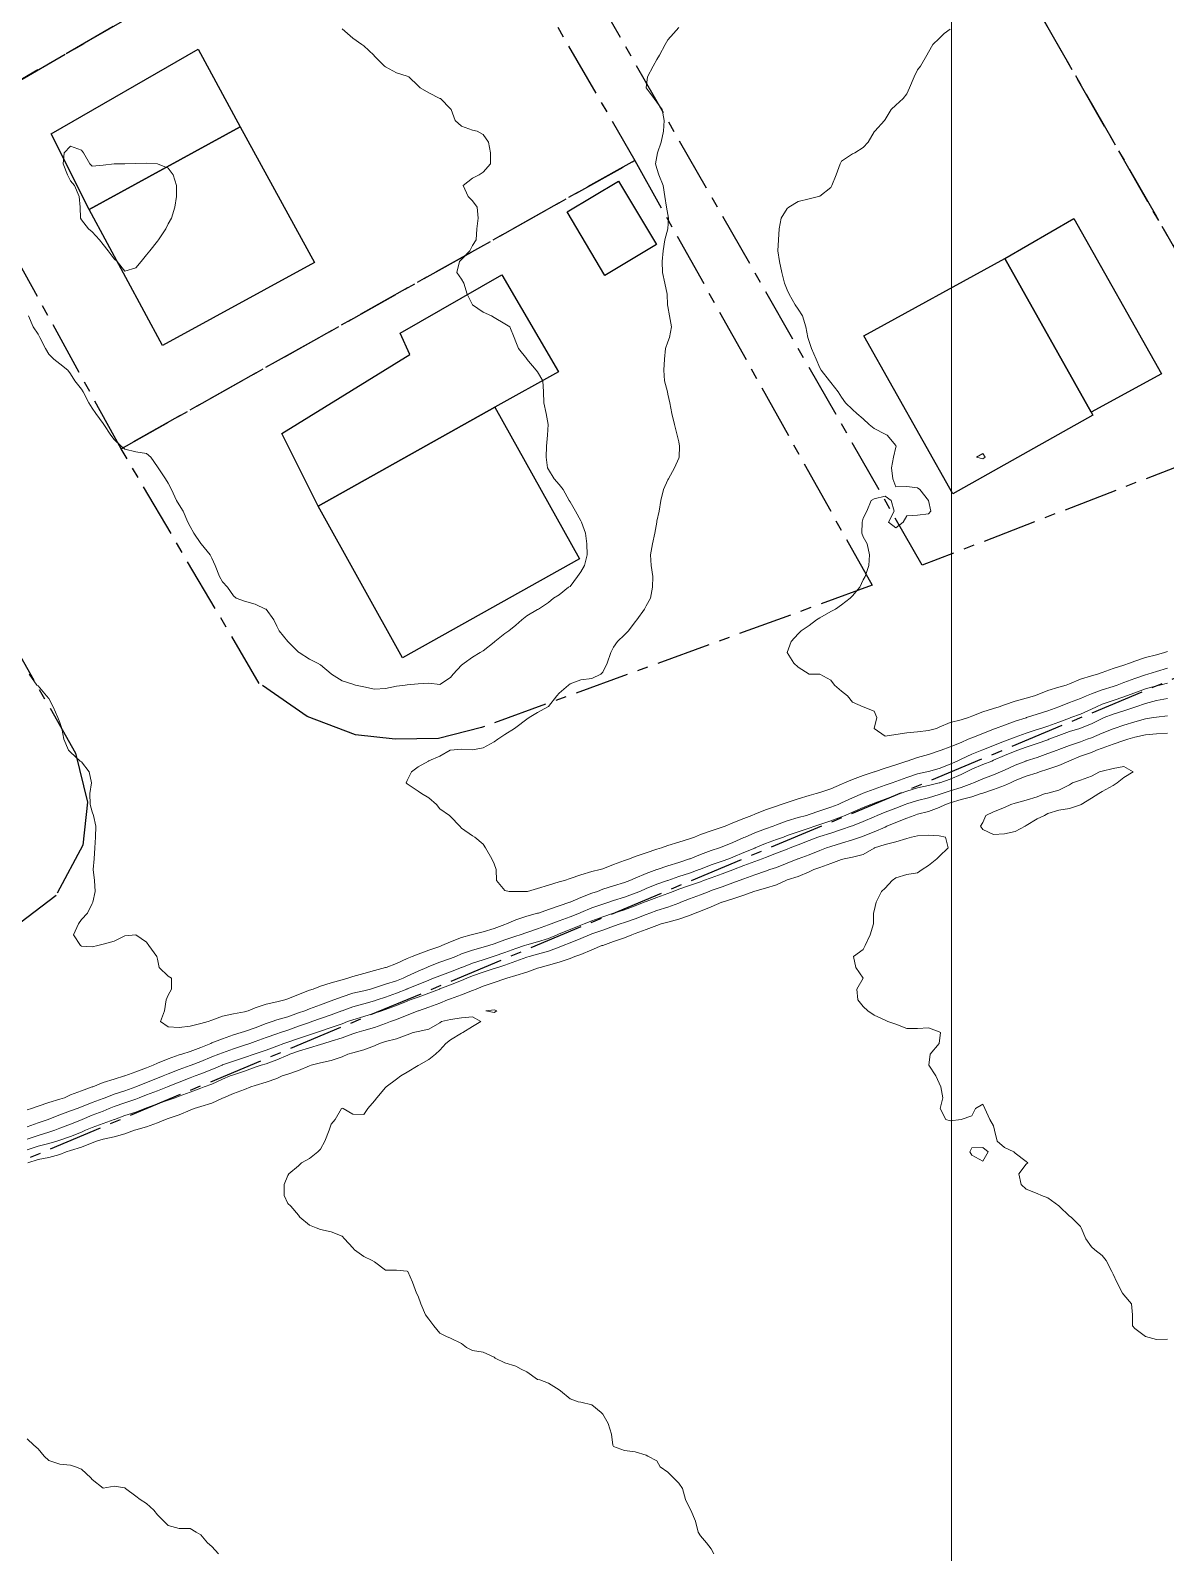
# Model space of a CAD drawing. Header units: centimetres. Extents: x 0 to 642158, y -847 to 649707.
# Drawn here: x 617624.4 to 617676.7, y 621014.8 to 621084.9 of the extents above; entities that cross this region are included whole.
import ezdxf

# ---------------------------------------------------------------- set-up
doc = ezdxf.new("R2010")
doc.units = ezdxf.units.CM
doc.header["$MEASUREMENT"] = 0
doc.linetypes.add('CENTERX2', pattern=[4, 2.5, -0.5, 0.5, -0.5])
doc.layers.add('MEV_grille', color=254, linetype='Continuous', lineweight=9)
doc.layers.add('WAL_topographie 0.5', color=253, linetype='Continuous', lineweight=20)
doc.layers.add('SPW_batiments', color=7, linetype='Continuous')
doc.layers.add('SPW_parcellaire cadastral', color=7, linetype='CENTERX2', lineweight=25, true_color=0xff0542)

# ---------------------------------------------------------------- blocks, each defined once
blk = doc.blocks.new('*U112')
at = {"layer": 'MEV_grille', "transparency": 33554687}
blk.add_lwpolyline([(0, 1825.476), (0, -1825.476)], dxfattribs=at)
blk = doc.blocks.new('*U113')
at = {"layer": 'MEV_grille', "color": 0, "linetype": 'ByBlock', "lineweight": -2, "transparency": 16777216}
blk.add_blockref('*U112', (2300, 0), dxfattribs=at)

msp = doc.modelspace()

# ---------------------------------------------------------------- linework, layer by layer
at = {"layer": 'SPW_batiments'}
for points in [[(617634.059, 621080.448), (617627.102, 621076.654), (617625.359, 621080.131), (617632.125, 621084.032), (617634.059, 621080.448)], [(617637.476, 621074.199), (617630.476, 621070.382), (617627.102, 621076.654), (617634.059, 621080.448), (617637.476, 621074.199)], [(617653.226, 621075.034), (617650.843, 621073.6), (617649.11, 621076.534), (617651.475, 621077.95), (617653.226, 621075.034)], [(617676.476, 621069.087), (617673.249, 621067.307), (617669.263, 621074.387), (617672.442, 621076.236), (617676.476, 621069.087)], [(617673.249, 621067.307), (617673.326, 621067.17), (617666.877, 621063.552), (617662.776, 621070.835), (617669.263, 621074.387), (617673.249, 621067.307)], [(617648.711, 621069.167), (617645.777, 621067.549), (617637.643, 621062.984), (617635.977, 621066.332), (617641.876, 621069.966), (617641.426, 621070.949), (617646.11, 621073.633), (617648.711, 621069.167)], [(617649.678, 621060.567), (617641.528, 621055.999), (617637.643, 621062.984), (617645.777, 621067.549), (617649.678, 621060.567)]]:
    msp.add_lwpolyline(points, dxfattribs=at)
at = {"layer": 'SPW_parcellaire cadastral'}
for points in [[(617595.424, 621102.277), (617621.517, 621109.888), (617635.583, 621112.981), (617645.539, 621095.061), (617620.374, 621080.547), (617612.978, 621093.539), (617602.765, 621087.791), (617595.424, 621102.277)], [(617681.64, 621101.414), (617698.133, 621072.797), (617681.831, 621066.598), (617665.044, 621095.831), (617681.64, 621101.414)], [(617665.044, 621095.831), (617681.831, 621066.598), (617665.465, 621060.264), (617648.491, 621089.942), (617665.044, 621095.831)], [(617628.577, 621065.633), (617620.374, 621080.547), (617645.539, 621095.061), (617647.2, 621092.057), (617645.172, 621091.091), (617652.232, 621078.909), (617628.577, 621065.633)], [(617652.232, 621078.909), (617663.153, 621059.341), (617645.169, 621052.789), (617643.192, 621052.288), (617641.193, 621052.255), (617639.367, 621052.461), (617637.144, 621053.308), (617634.935, 621054.826), (617628.577, 621065.633), (617652.232, 621078.909)], [(617591.166, 621043.874), (617621.345, 621060.63), (617626.481, 621051.61), (617627.029, 621049.364), (617626.818, 621047.372), (617625.58, 621045.063), (617623.337, 621043.345), (617597.733, 621032.765), (617591.166, 621043.874)], [(617779.335, 620865.112), (617603.182, 621024.128), (617678.966, 621055.851), (617787.517, 620940.003), (617786.573, 620935.843), (617785.945, 620887.089), (617785.928, 620885.787), (617779.335, 620865.112)]]:
    msp.add_lwpolyline(points, dxfattribs=at)
at = {"layer": 'WAL_topographie 0.5'}
for points in [[(617654.25, 621085.029), (617654.013, 621084.75), (617653.75, 621084.458), (617653.629, 621084.25), (617653.361, 621083.75), (617653.25, 621083.56), (617653.079, 621083.25), (617652.808, 621082.75), (617652.758, 621082.25), (617653.12, 621081.75), (617653.25, 621081.595), (617653.484, 621081.25), (617653.579, 621080.75), (617653.55, 621080.25), (617653.444, 621079.75), (617653.28, 621079.25), (617653.25, 621079.083), (617653.189, 621078.75), (617653.25, 621078.536), (617653.341, 621078.25), (617653.534, 621077.75), (617653.617, 621077.25), (617653.692, 621076.75), (617653.75, 621076.409), (617653.781, 621076.25), (617653.75, 621075.75), (617653.75, 621075.75), (617653.616, 621075.25), (617653.533, 621074.75), (617653.488, 621074.25), (617653.504, 621073.75), (617653.614, 621073.25), (617653.712, 621072.75), (617653.738, 621072.25), (617653.75, 621072.183), (617653.821, 621071.75), (617653.914, 621071.25), (617653.82, 621070.75), (617653.75, 621070.558), (617653.648, 621070.25), (617653.594, 621069.75), (617653.569, 621069.25), (617653.599, 621068.75), (617653.728, 621068.25), (617653.75, 621068.143), (617653.842, 621067.75), (617653.933, 621067.25), (617654.053, 621066.75), (617654.18, 621066.25), (617654.25, 621065.95), (617654.292, 621065.75), (617654.264, 621065.25), (617654.25, 621065.204), (617654.05, 621064.75), (617653.773, 621064.25), (617653.75, 621064.206), (617653.556, 621063.75), (617653.434, 621063.25), (617653.344, 621062.75), (617653.25, 621062.3), (617653.241, 621062.25), (617653.151, 621061.75), (617653.04, 621061.25), (617652.958, 621060.75), (617652.987, 621060.25), (617653.055, 621059.75), (617653.049, 621059.25), (617652.954, 621058.75), (617652.75, 621058.396), (617652.678, 621058.25), (617652.323, 621057.75), (617652.25, 621057.66), (617651.941, 621057.25), (617651.75, 621057.068), (617651.432, 621056.75), (617651.25, 621056.487), (617651.122, 621056.25), (617650.961, 621055.75), (617650.75, 621055.335), (617650.659, 621055.25), (617650.25, 621055.051), (617649.75, 621054.986), (617649.25, 621054.803), (617649.174, 621054.75), (617648.75, 621054.382), (617648.643, 621054.25), (617648.25, 621053.766), (617648.226, 621053.75), (617647.75, 621053.479), (617647.371, 621053.25), (617647.25, 621053.172), (617646.75, 621052.794), (617646.688, 621052.75), (617646.25, 621052.469), (617645.925, 621052.25), (617645.75, 621052.137), (617645.25, 621051.858), (617644.75, 621051.771), (617644.25, 621051.798), (617643.75, 621051.758), (617643.727, 621051.75), (617643.25, 621051.481), (617642.75, 621051.256), (617642.726, 621051.25), (617642.25, 621050.987), (617641.94, 621050.75), (617641.75, 621050.357), (617641.698, 621050.25), (617641.75, 621050.208), (617642.25, 621049.861), (617642.404, 621049.75), (617642.75, 621049.55), (617643.105, 621049.25), (617643.25, 621049.054), (617643.697, 621048.75), (617643.75, 621048.697), (617644.175, 621048.25), (617644.25, 621048.162), (617644.75, 621047.81), (617644.865, 621047.75), (617645.25, 621047.417), (617645.354, 621047.25), (617645.641, 621046.75), (617645.75, 621046.523), (617645.838, 621046.25), (617645.858, 621045.75), (617646.25, 621045.282), (617646.45, 621045.25), (617646.75, 621045.243), (617647.25, 621045.244), (617647.286, 621045.25), (617647.75, 621045.389), (617648.25, 621045.532), (617648.75, 621045.682), (617648.996, 621045.75), (617649.25, 621045.845), (617649.75, 621046.005), (617650.25, 621046.157), (617650.63, 621046.25), (617650.75, 621046.29), (617651.25, 621046.483), (617651.75, 621046.674), (617651.988, 621046.75), (617652.25, 621046.854), (617652.75, 621047.024), (617653.25, 621047.186), (617653.459, 621047.25), (617653.75, 621047.36), (617654.25, 621047.513), (617654.75, 621047.67), (617654.978, 621047.75), (617655.25, 621047.865), (617655.75, 621048.041), (617656.25, 621048.198), (617656.385, 621048.25), (617656.75, 621048.409), (617657.25, 621048.612), (617657.618, 621048.75), (617657.75, 621048.805), (617658.25, 621049.005), (617658.75, 621049.178), (617658.972, 621049.25), (617659.25, 621049.349), (617659.75, 621049.505), (617660.25, 621049.656), (617660.578, 621049.75), (617660.75, 621049.803), (617661.25, 621049.977), (617661.75, 621050.193), (617661.889, 621050.25), (617662.25, 621050.399), (617662.75, 621050.582), (617663.25, 621050.747), (617663.26, 621050.75), (617663.75, 621050.916), (617664.25, 621051.083), (617664.75, 621051.242), (617664.776, 621051.25), (617665.25, 621051.406), (617665.75, 621051.554), (617666.25, 621051.716), (617666.342, 621051.75), (617666.75, 621051.909), (617667.25, 621052.11), (617667.586, 621052.25), (617667.75, 621052.321), (617668.25, 621052.525), (617668.75, 621052.717), (617668.841, 621052.75), (617669.25, 621052.909), (617669.75, 621053.081), (617670.25, 621053.246), (617670.262, 621053.25), (617670.75, 621053.409), (617671.25, 621053.565), (617671.75, 621053.748), (617671.755, 621053.75), (617672.25, 621053.941), (617672.75, 621054.132), (617673.024, 621054.25), (617673.25, 621054.349), (617673.75, 621054.523), (617674.25, 621054.687), (617674.436, 621054.75), (617674.75, 621054.867), (617675.25, 621055.051), (617675.75, 621055.221), (617675.851, 621055.25), (617676.25, 621055.378), (617676.75, 621055.521)], [(617638.75, 621084.961), (617639, 621084.75), (617639.25, 621084.542), (617639.663, 621084.25), (617639.75, 621084.185), (617640.215, 621083.75), (617640.25, 621083.711), (617640.711, 621083.25), (617640.75, 621083.212), (617641.25, 621082.933), (617641.75, 621082.784), (617641.818, 621082.75), (617642.25, 621082.337), (617642.341, 621082.25), (617642.75, 621082.013), (617643.25, 621081.764), (617643.278, 621081.75), (617643.75, 621081.278), (617643.769, 621081.25), (617643.964, 621080.75), (617644.25, 621080.489), (617644.75, 621080.298), (617644.964, 621080.25), (617645.25, 621080.096), (617645.487, 621079.75), (617645.591, 621079.25), (617645.583, 621078.75), (617645.25, 621078.361), (617645.068, 621078.25), (617644.75, 621078.091), (617644.333, 621077.75), (617644.563, 621077.25), (617644.75, 621077.046), (617644.967, 621076.75), (617645.02, 621076.25), (617644.96, 621075.75), (617644.923, 621075.25), (617644.75, 621074.985), (617644.632, 621074.75), (617644.25, 621074.344), (617644.153, 621074.25), (617644.038, 621073.75), (617644.25, 621073.432), (617644.364, 621073.25), (617644.506, 621072.75), (617644.75, 621072.25), (617644.75, 621072.25), (617645.25, 621071.917), (617645.63, 621071.75), (617645.75, 621071.667), (617646.25, 621071.375), (617646.47, 621071.25), (617646.667, 621070.75), (617646.75, 621070.55), (617646.875, 621070.25), (617647.25, 621069.776), (617647.265, 621069.75), (617647.694, 621069.25), (617647.75, 621069.17), (617647.989, 621068.75), (617648.029, 621068.25), (617648.044, 621067.75), (617648.154, 621067.25), (617648.234, 621066.75), (617648.204, 621066.25), (617648.161, 621065.75), (617648.15, 621065.25), (617648.214, 621064.75), (617648.25, 621064.677), (617648.52, 621064.25), (617648.75, 621063.991), (617648.926, 621063.75), (617649.208, 621063.25), (617649.25, 621063.182), (617649.491, 621062.75), (617649.75, 621062.306), (617649.782, 621062.25), (617649.957, 621061.75), (617650.02, 621061.25), (617650.037, 621060.75), (617649.913, 621060.25), (617649.75, 621059.968), (617649.596, 621059.75), (617649.25, 621059.294), (617649.181, 621059.25), (617648.75, 621058.903), (617648.482, 621058.75), (617648.25, 621058.544), (617647.8, 621058.25), (617647.75, 621058.223), (617647.25, 621057.937), (617647.027, 621057.75), (617646.75, 621057.5), (617646.434, 621057.25), (617646.25, 621057.121), (617645.777, 621056.75), (617645.75, 621056.723), (617645.25, 621056.326), (617645.109, 621056.25), (617644.75, 621056.031), (617644.367, 621055.75), (617644.25, 621055.667), (617643.873, 621055.25), (617643.75, 621055.095), (617643.25, 621054.78), (617642.75, 621054.83), (617642.25, 621054.81), (617641.75, 621054.762), (617641.65, 621054.75), (617641.25, 621054.705), (617640.75, 621054.591), (617640.25, 621054.56), (617639.75, 621054.667), (617639.361, 621054.75), (617639.25, 621054.793), (617638.75, 621054.942), (617638.27, 621055.25), (617638.25, 621055.265), (617637.75, 621055.681), (617637.625, 621055.75), (617637.25, 621055.937), (617636.769, 621056.25), (617636.75, 621056.26), (617636.25, 621056.75), (617636.25, 621056.75), (617635.852, 621057.25), (617635.75, 621057.462), (617635.606, 621057.75), (617635.25, 621058.237), (617635.231, 621058.25), (617634.75, 621058.481), (617634.25, 621058.606), (617633.868, 621058.75), (617633.75, 621058.855), (617633.472, 621059.25), (617633.25, 621059.5), (617633.104, 621059.75), (617632.913, 621060.25), (617632.75, 621060.591), (617632.672, 621060.75), (617632.264, 621061.25), (617632.25, 621061.264), (617631.917, 621061.75), (617631.75, 621062.054), (617631.655, 621062.25), (617631.429, 621062.75), (617631.25, 621063.047), (617631.123, 621063.25), (617630.893, 621063.75), (617630.75, 621064.046), (617630.625, 621064.25), (617630.281, 621064.75), (617630.25, 621064.798), (617629.946, 621065.25), (617629.75, 621065.411), (617629.25, 621065.485), (617628.75, 621065.611), (617628.576, 621065.75), (617628.25, 621066.063), (617628.099, 621066.25), (617627.782, 621066.75), (617627.75, 621066.797), (617627.408, 621067.25), (617627.25, 621067.496), (617627.088, 621067.75), (617626.823, 621068.25), (617626.75, 621068.377), (617626.449, 621068.75), (617626.25, 621069.08), (617626.119, 621069.25), (617625.75, 621069.539), (617625.472, 621069.75), (617625.25, 621069.987), (617625.09, 621070.25), (617624.832, 621070.75), (617624.75, 621070.91), (617624.526, 621071.25), (617624.31, 621071.75)], [(617666.75, 621084.955), (617666.474, 621084.75), (617666.25, 621084.518), (617665.95, 621084.25), (617665.75, 621083.893), (617665.673, 621083.75), (617665.379, 621083.25), (617665.25, 621083.076), (617665.097, 621082.75), (617664.875, 621082.25), (617664.75, 621081.979), (617664.588, 621081.75), (617664.25, 621081.455), (617664.039, 621081.25), (617663.75, 621080.792), (617663.72, 621080.75), (617663.275, 621080.25), (617663.25, 621080.217), (617662.981, 621079.75), (617662.75, 621079.495), (617662.367, 621079.25), (617662.25, 621079.208), (617661.75, 621078.873), (617661.678, 621078.75), (617661.493, 621078.25), (617661.298, 621077.75), (617661.25, 621077.662), (617660.75, 621077.262), (617660.691, 621077.25), (617660.25, 621077.135), (617659.75, 621077.02), (617659.315, 621076.75), (617659.25, 621076.691), (617658.972, 621076.25), (617658.882, 621075.75), (617658.85, 621075.25), (617658.822, 621074.75), (617658.895, 621074.25), (617658.996, 621073.75), (617659.129, 621073.25), (617659.25, 621072.952), (617659.336, 621072.75), (617659.614, 621072.25), (617659.75, 621072.051), (617659.953, 621071.75), (617660.109, 621071.25), (617660.2, 621070.75), (617660.25, 621070.573), (617660.366, 621070.25), (617660.577, 621069.75), (617660.75, 621069.358), (617660.812, 621069.25), (617661.198, 621068.75), (617661.25, 621068.686), (617661.592, 621068.25), (617661.75, 621068.006), (617661.929, 621067.75), (617662.25, 621067.445), (617662.452, 621067.25), (617662.75, 621067), (617663.024, 621066.75), (617663.25, 621066.563), (617663.75, 621066.298), (617663.848, 621066.25), (617664.25, 621065.776), (617664.259, 621065.75), (617664.25, 621065.71), (617664.136, 621065.25), (617664.056, 621064.75), (617664.106, 621064.25), (617664.25, 621063.875), (617664.75, 621063.894), (617665.25, 621063.838), (617665.355, 621063.75), (617665.75, 621063.25), (617665.75, 621063.25), (617665.863, 621062.75), (617665.75, 621062.629), (617665.25, 621062.568), (617664.75, 621062.536), (617664.583, 621062.25), (617664.25, 621061.984), (617663.917, 621062.25), (617664.167, 621062.75), (617664.036, 621063.25), (617663.75, 621063.441), (617663.25, 621063.322), (617663.118, 621063.25), (617662.917, 621062.75), (617662.75, 621062.432), (617662.7, 621062.25), (617662.686, 621061.75), (617662.75, 621061.575), (617662.931, 621061.25), (617663.036, 621060.75), (617663.005, 621060.25), (617662.84, 621059.75), (617662.75, 621059.595), (617662.586, 621059.25), (617662.25, 621058.856), (617662.138, 621058.75), (617661.75, 621058.444), (617661.477, 621058.25), (617661.25, 621058.13), (617660.75, 621057.848), (617660.593, 621057.75), (617660.25, 621057.497), (617659.883, 621057.25), (617659.75, 621057.106), (617659.424, 621056.75), (617659.25, 621056.25), (617659.555, 621055.75), (617659.75, 621055.566), (617660.25, 621055.25), (617660.75, 621055.25), (617660.75, 621055.25), (617661.25, 621054.968), (617661.423, 621054.75), (617661.75, 621054.462), (617662.019, 621054.25), (617662.25, 621053.964), (617662.75, 621053.75), (617662.75, 621053.75), (617663.25, 621053.55), (617663.37, 621053.25), (617663.25, 621052.75), (617663.75, 621052.4), (617664.25, 621052.465), (617664.75, 621052.544), (617665.25, 621052.594), (617665.75, 621052.657), (617666.119, 621052.75), (617666.25, 621052.807), (617666.75, 621053.02), (617667.25, 621053.155), (617667.596, 621053.25), (617667.75, 621053.313), (617668.25, 621053.511), (617668.75, 621053.675), (617669.012, 621053.75), (617669.25, 621053.844), (617669.75, 621054.01), (617670.25, 621054.149), (617670.635, 621054.25), (617670.75, 621054.294), (617671.25, 621054.505), (617671.75, 621054.654), (617672.094, 621054.75), (617672.25, 621054.806), (617672.75, 621055.022), (617673.25, 621055.174), (617673.538, 621055.25), (617673.75, 621055.323), (617674.25, 621055.506), (617674.75, 621055.665), (617675.012, 621055.75), (617675.25, 621055.846), (617675.75, 621056.022), (617676.25, 621056.148), (617676.611, 621056.25), (617676.75, 621056.298)], [(617629.5, 621074.25), (617629.25, 621073.957), (617628.75, 621073.806), (617628.402, 621074.25), (617628.25, 621074.369), (617627.976, 621074.75), (617627.75, 621075.03), (617627.577, 621075.25), (617627.25, 621075.622), (617627.071, 621075.75), (617626.75, 621076.175), (617626.707, 621076.25), (617626.688, 621076.75), (617626.646, 621077.25), (617626.425, 621077.75), (617626.25, 621077.969), (617626.1, 621078.25), (617625.907, 621078.75), (617625.959, 621079.25), (617626.25, 621079.562), (617626.75, 621079.38), (617626.845, 621079.25), (617627.13, 621078.75), (617627.25, 621078.639), (617627.75, 621078.689), (617628.25, 621078.75), (617628.25, 621078.75), (617628.75, 621078.75), (617629.25, 621078.765), (617629.75, 621078.779), (617630.25, 621078.75), (617630.25, 621078.75), (617630.75, 621078.544), (617630.977, 621078.25), (617631.125, 621077.75), (617631.13, 621077.25), (617631.046, 621076.75), (617630.895, 621076.25), (617630.75, 621075.985), (617630.632, 621075.75), (617630.291, 621075.25), (617630.25, 621075.196), (617629.903, 621074.75), (617629.75, 621074.554), (617629.5, 621074.25)], [(617668.355, 621065.25), (617668.25, 621065.163), (617667.964, 621065.25), (617668.25, 621065.417), (617668.355, 621065.25)], [(617624.34, 621055.25), (617624.701, 621054.75), (617624.75, 621054.71), (617625.147, 621054.25), (617625.25, 621054.125), (617625.448, 621053.75), (617625.664, 621053.25), (617625.75, 621053.018), (617625.846, 621052.75), (617625.934, 621052.25), (617626.15, 621051.75), (617626.25, 621051.665), (617626.69, 621051.25), (617626.75, 621051.213), (617627.105, 621050.75), (617627.214, 621050.25), (617627.132, 621049.75), (617627.144, 621049.25), (617627.25, 621048.912), (617627.311, 621048.75), (617627.407, 621048.25), (617627.393, 621047.75), (617627.36, 621047.25), (617627.334, 621046.75), (617627.297, 621046.25), (617627.348, 621045.75), (617627.383, 621045.25), (617627.281, 621044.75), (617627.25, 621044.687), (617627.022, 621044.25), (617626.75, 621043.959), (617626.609, 621043.75), (617626.378, 621043.25), (617626.706, 621042.75), (617626.75, 621042.729), (617627.25, 621042.696), (617627.5, 621042.75), (617627.75, 621042.824), (617628.25, 621042.956), (617628.75, 621043.2), (617629.249, 621043.25), (617629.25, 621043.25), (617629.25, 621043.25), (617629.75, 621042.916), (617629.85, 621042.75), (617630.228, 621042.25), (617630.25, 621042.125), (617630.329, 621041.75), (617630.75, 621041.35), (617630.893, 621041.25), (617630.9, 621040.75), (617630.75, 621040.477), (617630.654, 621040.25), (617630.578, 621039.75), (617630.39, 621039.25), (617630.75, 621039.007), (617631.25, 621038.981), (617631.75, 621039.043), (617632.25, 621039.167), (617632.583, 621039.25), (617632.75, 621039.322), (617633.25, 621039.499), (617633.75, 621039.609), (617634.25, 621039.702), (617634.425, 621039.75), (617634.75, 621039.889), (617635.25, 621040.06), (617635.75, 621040.163), (617636.12, 621040.25), (617636.25, 621040.297), (617636.75, 621040.507), (617637.25, 621040.697), (617637.412, 621040.75), (617637.75, 621040.888), (617638.25, 621041.036), (617638.75, 621041.182), (617639.019, 621041.25), (617639.25, 621041.323), (617639.75, 621041.46), (617640.25, 621041.606), (617640.75, 621041.739), (617640.785, 621041.75), (617641.25, 621041.929), (617641.75, 621042.156), (617641.981, 621042.25), (617642.25, 621042.364), (617642.75, 621042.545), (617643.25, 621042.713), (617643.351, 621042.75), (617643.75, 621042.924), (617644.25, 621043.131), (617644.695, 621043.25), (617644.75, 621043.266), (617645.25, 621043.383), (617645.75, 621043.538), (617646.25, 621043.722), (617646.328, 621043.75), (617646.75, 621043.942), (617647.25, 621044.101), (617647.75, 621044.238), (617647.787, 621044.25), (617648.25, 621044.417), (617648.75, 621044.583), (617649.234, 621044.75), (617649.25, 621044.757), (617649.75, 621044.972), (617650.25, 621045.162), (617650.505, 621045.25), (617650.75, 621045.346), (617651.25, 621045.51), (617651.75, 621045.661), (617651.995, 621045.75), (617652.25, 621045.857), (617652.75, 621046.068), (617653.25, 621046.249), (617653.253, 621046.25), (617653.75, 621046.432), (617654.25, 621046.585), (617654.75, 621046.741), (617654.774, 621046.75), (617655.25, 621046.946), (617655.75, 621047.129), (617656.123, 621047.25), (617656.25, 621047.298), (617656.75, 621047.506), (617657.25, 621047.725), (617657.312, 621047.75), (617657.75, 621047.942), (617658.25, 621048.129), (617658.595, 621048.25), (617658.75, 621048.312), (617659.25, 621048.5), (617659.75, 621048.65), (617660.142, 621048.75), (617660.25, 621048.783), (617660.75, 621048.958), (617661.25, 621049.125), (617661.586, 621049.25), (617661.75, 621049.321), (617662.25, 621049.556), (617662.718, 621049.75), (617662.75, 621049.764), (617663.25, 621049.962), (617663.75, 621050.137), (617664.078, 621050.25), (617664.25, 621050.313), (617664.75, 621050.5), (617665.25, 621050.654), (617665.68, 621050.75), (617665.75, 621050.768), (617666.25, 621050.907), (617666.75, 621051.099), (617667.079, 621051.25), (617667.25, 621051.329), (617667.75, 621051.568), (617668.202, 621051.75), (617668.25, 621051.77), (617668.75, 621051.963), (617669.25, 621052.161), (617669.498, 621052.25), (617669.75, 621052.345), (617670.25, 621052.527), (617670.75, 621052.696), (617670.919, 621052.75), (617671.25, 621052.859), (617671.75, 621053.048), (617672.25, 621053.232), (617672.307, 621053.25), (617672.75, 621053.407), (617673.25, 621053.635), (617673.495, 621053.75), (617673.75, 621053.862), (617674.25, 621054.035), (617674.75, 621054.203), (617674.874, 621054.25), (617675.25, 621054.392), (617675.75, 621054.578), (617676.25, 621054.713), (617676.402, 621054.75), (617676.75, 621054.836)], [(617624.25, 621035.183), (617624.457, 621035.25), (617624.75, 621035.359), (617625.25, 621035.524), (617625.75, 621035.678), (617625.963, 621035.75), (617626.25, 621035.874), (617626.75, 621036.071), (617627.25, 621036.242), (617627.272, 621036.25), (617627.75, 621036.443), (617628.25, 621036.605), (617628.733, 621036.75), (617628.75, 621036.756), (617629.25, 621036.94), (617629.75, 621037.127), (617630.059, 621037.25), (617630.25, 621037.339), (617630.75, 621037.545), (617631.25, 621037.715), (617631.366, 621037.75), (617631.75, 621037.879), (617632.25, 621038.066), (617632.712, 621038.25), (617632.75, 621038.268), (617633.25, 621038.465), (617633.75, 621038.639), (617634.099, 621038.75), (617634.25, 621038.804), (617634.75, 621038.972), (617635.25, 621039.162), (617635.525, 621039.25), (617635.75, 621039.328), (617636.25, 621039.479), (617636.75, 621039.65), (617637.038, 621039.75), (617637.25, 621039.836), (617637.75, 621040.027), (617638.25, 621040.206), (617638.372, 621040.25), (617638.75, 621040.399), (617639.25, 621040.557), (617639.75, 621040.671), (617640.062, 621040.75), (617640.25, 621040.805), (617640.75, 621040.971), (617641.25, 621041.133), (617641.557, 621041.25), (617641.75, 621041.339), (617642.25, 621041.58), (617642.653, 621041.75), (617642.75, 621041.794), (617643.25, 621041.991), (617643.75, 621042.161), (617643.982, 621042.25), (617644.25, 621042.366), (617644.75, 621042.545), (617645.25, 621042.674), (617645.501, 621042.75), (617645.75, 621042.835), (617646.25, 621043.013), (617646.75, 621043.186), (617646.952, 621043.25), (617647.25, 621043.359), (617647.75, 621043.519), (617648.25, 621043.701), (617648.38, 621043.75), (617648.75, 621043.893), (617649.25, 621044.08), (617649.681, 621044.25), (617649.75, 621044.279), (617650.25, 621044.484), (617650.75, 621044.661), (617651.032, 621044.75), (617651.25, 621044.824), (617651.75, 621044.98), (617652.25, 621045.163), (617652.46, 621045.25), (617652.75, 621045.38), (617653.25, 621045.574), (617653.739, 621045.75), (617653.75, 621045.754), (617654.25, 621045.927), (617654.75, 621046.09), (617655.187, 621046.25), (617655.25, 621046.275), (617655.75, 621046.465), (617656.25, 621046.633), (617656.564, 621046.75), (617656.75, 621046.826), (617657.25, 621047.044), (617657.75, 621047.245), (617657.764, 621047.25), (617658.25, 621047.447), (617658.75, 621047.634), (617659.074, 621047.75), (617659.25, 621047.816), (617659.75, 621047.993), (617660.25, 621048.158), (617660.524, 621048.25), (617660.75, 621048.329), (617661.25, 621048.5), (617661.75, 621048.683), (617661.919, 621048.75), (617662.25, 621048.89), (617662.75, 621049.106), (617663.101, 621049.25), (617663.25, 621049.31), (617663.75, 621049.494), (617664.25, 621049.682), (617664.442, 621049.75), (617664.75, 621049.864), (617665.25, 621050.018), (617665.75, 621050.13), (617666.25, 621050.242), (617666.276, 621050.25), (617666.75, 621050.418), (617667.25, 621050.63), (617667.502, 621050.75), (617667.75, 621050.878), (617668.25, 621051.098), (617668.661, 621051.25), (617668.75, 621051.283), (617669.25, 621051.5), (617669.75, 621051.711), (617669.863, 621051.75), (617670.25, 621051.885), (617670.75, 621052.059), (617671.25, 621052.234), (617671.293, 621052.25), (617671.75, 621052.42), (617672.25, 621052.604), (617672.718, 621052.75), (617672.75, 621052.76), (617673.25, 621052.962), (617673.75, 621053.216), (617673.834, 621053.25), (617674.25, 621053.407), (617674.75, 621053.566), (617675.25, 621053.732), (617675.304, 621053.75), (617675.75, 621053.905), (617676.25, 621054.038), (617676.75, 621054.133)], [(617624.25, 621034.403), (617624.75, 621034.59), (617625.214, 621034.75), (617625.25, 621034.764), (617625.75, 621034.962), (617626.25, 621035.143), (617626.546, 621035.25), (617626.75, 621035.33), (617627.25, 621035.528), (617627.75, 621035.717), (617627.842, 621035.75), (617628.25, 621035.905), (617628.75, 621036.072), (617629.25, 621036.248), (617629.256, 621036.25), (617629.75, 621036.449), (617630.25, 621036.645), (617630.516, 621036.75), (617630.75, 621036.851), (617631.25, 621037.051), (617631.75, 621037.231), (617631.802, 621037.25), (617632.25, 621037.422), (617632.75, 621037.626), (617633.075, 621037.75), (617633.25, 621037.821), (617633.75, 621038.004), (617634.25, 621038.171), (617634.505, 621038.25), (617634.75, 621038.331), (617635.25, 621038.516), (617635.75, 621038.696), (617635.914, 621038.75), (617636.25, 621038.864), (617636.75, 621039.038), (617637.25, 621039.21), (617637.364, 621039.25), (617637.75, 621039.393), (617638.25, 621039.57), (617638.742, 621039.75), (617638.75, 621039.753), (617639.25, 621039.93), (617639.75, 621040.068), (617640.25, 621040.208), (617640.372, 621040.25), (617640.75, 621040.379), (617641.25, 621040.561), (617641.738, 621040.75), (617641.75, 621040.755), (617642.25, 621040.965), (617642.75, 621041.168), (617642.958, 621041.25), (617643.25, 621041.367), (617643.75, 621041.548), (617644.25, 621041.745), (617644.262, 621041.75), (617644.75, 621041.947), (617645.25, 621042.104), (617645.713, 621042.25), (617645.75, 621042.262), (617646.25, 621042.435), (617646.75, 621042.614), (617647.15, 621042.75), (617647.25, 621042.783), (617647.75, 621042.92), (617648.25, 621043.085), (617648.653, 621043.25), (617648.75, 621043.29), (617649.25, 621043.489), (617649.75, 621043.694), (617649.89, 621043.75), (617650.25, 621043.891), (617650.75, 621044.073), (617651.25, 621044.243), (617651.27, 621044.25), (617651.75, 621044.401), (617652.25, 621044.58), (617652.659, 621044.75), (617652.75, 621044.788), (617653.25, 621044.968), (617653.75, 621045.149), (617653.999, 621045.25), (617654.25, 621045.345), (617654.75, 621045.518), (617655.25, 621045.695), (617655.396, 621045.75), (617655.75, 621045.88), (617656.25, 621046.053), (617656.75, 621046.239), (617656.777, 621046.25), (617657.25, 621046.446), (617657.75, 621046.632), (617658.089, 621046.75), (617658.25, 621046.81), (617658.75, 621047.005), (617659.25, 621047.198), (617659.382, 621047.25), (617659.75, 621047.387), (617660.25, 621047.584), (617660.657, 621047.75), (617660.75, 621047.783), (617661.25, 621047.933), (617661.75, 621048.091), (617662.187, 621048.25), (617662.25, 621048.273), (617662.75, 621048.462), (617663.25, 621048.684), (617663.395, 621048.75), (617663.75, 621048.89), (617664.25, 621049.087), (617664.67, 621049.25), (617664.75, 621049.279), (617665.25, 621049.431), (617665.75, 621049.561), (617666.25, 621049.704), (617666.378, 621049.75), (617666.75, 621049.873), (617667.25, 621050.038), (617667.75, 621050.221), (617667.823, 621050.25), (617668.25, 621050.438), (617668.75, 621050.622), (617669.065, 621050.75), (617669.25, 621050.828), (617669.75, 621051.066), (617670.234, 621051.25), (617670.25, 621051.256), (617670.75, 621051.42), (617671.25, 621051.598), (617671.674, 621051.75), (617671.75, 621051.776), (617672.25, 621051.965), (617672.75, 621052.142), (617673.063, 621052.25), (617673.25, 621052.314), (617673.75, 621052.532), (617674.25, 621052.733), (617674.302, 621052.75), (617674.75, 621052.896), (617675.25, 621053.057), (617675.75, 621053.188), (617676.112, 621053.25), (617676.25, 621053.276), (617676.75, 621053.338)], [(617624.25, 621033.842), (617624.75, 621034.01), (617625.25, 621034.159), (617625.522, 621034.25), (617625.75, 621034.339), (617626.25, 621034.533), (617626.75, 621034.737), (617626.781, 621034.75), (617627.25, 621034.944), (617627.75, 621035.136), (617628.025, 621035.25), (617628.25, 621035.341), (617628.75, 621035.514), (617629.25, 621035.688), (617629.408, 621035.75), (617629.75, 621035.88), (617630.25, 621036.066), (617630.711, 621036.25), (617630.75, 621036.266), (617631.25, 621036.464), (617631.75, 621036.661), (617631.982, 621036.75), (617632.25, 621036.846), (617632.75, 621037.043), (617633.224, 621037.25), (617633.25, 621037.26), (617633.75, 621037.432), (617634.25, 621037.599), (617634.708, 621037.75), (617634.75, 621037.763), (617635.25, 621037.931), (617635.75, 621038.126), (617636.072, 621038.25), (617636.25, 621038.313), (617636.75, 621038.48), (617637.25, 621038.643), (617637.572, 621038.75), (617637.75, 621038.81), (617638.25, 621038.978), (617638.75, 621039.156), (617639.005, 621039.25), (617639.25, 621039.336), (617639.75, 621039.487), (617640.25, 621039.635), (617640.576, 621039.75), (617640.75, 621039.807), (617641.25, 621039.999), (617641.75, 621040.2), (617641.883, 621040.25), (617642.25, 621040.381), (617642.75, 621040.562), (617643.236, 621040.75), (617643.25, 621040.755), (617643.75, 621040.946), (617644.25, 621041.143), (617644.5, 621041.25), (617644.75, 621041.353), (617645.25, 621041.535), (617645.75, 621041.692), (617645.925, 621041.75), (617646.25, 621041.854), (617646.75, 621042.032), (617647.25, 621042.213), (617647.371, 621042.25), (617647.75, 621042.352), (617648.25, 621042.495), (617648.75, 621042.682), (617648.923, 621042.75), (617649.25, 621042.876), (617649.75, 621043.081), (617650.149, 621043.25), (617650.25, 621043.288), (617650.75, 621043.469), (617651.25, 621043.649), (617651.548, 621043.75), (617651.75, 621043.812), (617652.25, 621043.983), (617652.75, 621044.188), (617652.916, 621044.25), (617653.25, 621044.366), (617653.75, 621044.522), (617654.25, 621044.709), (617654.352, 621044.75), (617654.75, 621044.901), (617655.25, 621045.088), (617655.659, 621045.25), (617655.75, 621045.283), (617656.25, 621045.463), (617656.75, 621045.64), (617657.029, 621045.75), (617657.25, 621045.833), (617657.75, 621046.018), (617658.25, 621046.179), (617658.449, 621046.25), (617658.75, 621046.354), (617659.25, 621046.551), (617659.738, 621046.75), (617659.75, 621046.755), (617660.25, 621046.937), (617660.75, 621047.136), (617661.051, 621047.25), (617661.25, 621047.317), (617661.75, 621047.465), (617662.25, 621047.621), (617662.614, 621047.75), (617662.75, 621047.797), (617663.25, 621047.993), (617663.75, 621048.213), (617663.841, 621048.25), (617664.25, 621048.42), (617664.75, 621048.622), (617665.092, 621048.75), (617665.25, 621048.799), (617665.75, 621048.925), (617666.25, 621049.106), (617666.53, 621049.25), (617666.75, 621049.328), (617667.25, 621049.472), (617667.75, 621049.599), (617668.18, 621049.75), (617668.25, 621049.773), (617668.75, 621049.942), (617669.25, 621050.12), (617669.532, 621050.25), (617669.75, 621050.348), (617670.25, 621050.547), (617670.75, 621050.709), (617670.867, 621050.75), (617671.25, 621050.874), (617671.75, 621051.047), (617672.216, 621051.25), (617672.25, 621051.263), (617672.75, 621051.468), (617673.25, 621051.649), (617673.494, 621051.75), (617673.75, 621051.845), (617674.25, 621052.028), (617674.75, 621052.189), (617674.935, 621052.25), (617675.25, 621052.346), (617675.75, 621052.459), (617676.25, 621052.506), (617676.75, 621052.534)], [(617670.197, 621048.25), (617669.75, 621048.011), (617669.25, 621047.891), (617668.75, 621047.87), (617668.25, 621048.1), (617668.144, 621048.25), (617668.25, 621048.428), (617668.394, 621048.75), (617668.75, 621048.908), (617669.25, 621049.107), (617669.543, 621049.25), (617669.75, 621049.303), (617670.25, 621049.447), (617670.75, 621049.597), (617671.12, 621049.75), (617671.25, 621049.774), (617671.75, 621049.911), (617672.25, 621050.16), (617672.386, 621050.25), (617672.75, 621050.368), (617673.25, 621050.554), (617673.633, 621050.75), (617673.75, 621050.78), (617674.25, 621050.901), (617674.75, 621050.997), (617675.17, 621050.75), (617674.75, 621050.5), (617674.432, 621050.25), (617674.25, 621050.131), (617673.75, 621049.851), (617673.598, 621049.75), (617673.25, 621049.536), (617672.786, 621049.25), (617672.75, 621049.227), (617672.25, 621049.065), (617671.75, 621048.988), (617671.25, 621048.837), (617671.096, 621048.75), (617670.75, 621048.583), (617670.25, 621048.285), (617670.197, 621048.25)], [(617624.25, 621033.353), (617624.75, 621033.515), (617625.25, 621033.64), (617625.621, 621033.75), (617625.75, 621033.787), (617626.25, 621033.956), (617626.75, 621034.161), (617626.936, 621034.25), (617627.25, 621034.384), (617627.75, 621034.553), (617628.25, 621034.74), (617628.274, 621034.75), (617628.75, 621034.927), (617629.25, 621035.089), (617629.67, 621035.25), (617629.75, 621035.277), (617630.25, 621035.459), (617630.75, 621035.632), (617631.061, 621035.75), (617631.25, 621035.817), (617631.75, 621036.011), (617632.25, 621036.193), (617632.401, 621036.25), (617632.75, 621036.374), (617633.25, 621036.6), (617633.601, 621036.75), (617633.75, 621036.804), (617634.25, 621036.976), (617634.75, 621037.155), (617635.032, 621037.25), (617635.25, 621037.314), (617635.75, 621037.494), (617636.25, 621037.714), (617636.339, 621037.75), (617636.75, 621037.888), (617637.25, 621038.042), (617637.75, 621038.198), (617637.913, 621038.25), (617638.25, 621038.349), (617638.75, 621038.511), (617639.25, 621038.693), (617639.429, 621038.75), (617639.75, 621038.842), (617640.25, 621038.987), (617640.75, 621039.159), (617640.979, 621039.25), (617641.25, 621039.352), (617641.75, 621039.549), (617642.25, 621039.742), (617642.268, 621039.75), (617642.75, 621039.923), (617643.25, 621040.107), (617643.603, 621040.25), (617643.75, 621040.306), (617644.25, 621040.487), (617644.75, 621040.679), (617644.917, 621040.75), (617645.25, 621040.878), (617645.75, 621041.051), (617646.25, 621041.219), (617646.34, 621041.25), (617646.75, 621041.372), (617647.25, 621041.53), (617647.75, 621041.71), (617647.867, 621041.75), (617648.25, 621041.854), (617648.75, 621041.992), (617649.25, 621042.159), (617649.474, 621042.25), (617649.75, 621042.349), (617650.25, 621042.554), (617650.712, 621042.75), (617650.75, 621042.764), (617651.25, 621042.936), (617651.75, 621043.112), (617652.085, 621043.25), (617652.25, 621043.305), (617652.75, 621043.487), (617653.25, 621043.681), (617653.447, 621043.75), (617653.75, 621043.831), (617654.25, 621043.97), (617654.75, 621044.136), (617655.001, 621044.25), (617655.25, 621044.342), (617655.75, 621044.54), (617656.231, 621044.75), (617656.25, 621044.757), (617656.75, 621044.907), (617657.25, 621045.068), (617657.703, 621045.25), (617657.75, 621045.265), (617658.25, 621045.404), (617658.75, 621045.556), (617659.18, 621045.75), (617659.25, 621045.773), (617659.75, 621045.941), (617660.25, 621046.144), (617660.466, 621046.25), (617660.75, 621046.345), (617661.25, 621046.531), (617661.75, 621046.716), (617661.87, 621046.75), (617662.25, 621046.82), (617662.75, 621046.948), (617663.25, 621047.24), (617663.266, 621047.25), (617663.75, 621047.404), (617664.25, 621047.536), (617664.75, 621047.682), (617664.97, 621047.75), (617665.25, 621047.801), (617665.75, 621047.83), (617666.25, 621047.803), (617666.529, 621047.75), (617666.66, 621047.25), (617666.25, 621046.857), (617666.131, 621046.75), (617665.75, 621046.434), (617665.458, 621046.25), (617665.25, 621046.103), (617664.75, 621046.031), (617664.25, 621045.872), (617664.086, 621045.75), (617663.75, 621045.402), (617663.59, 621045.25), (617663.343, 621044.75), (617663.25, 621044.35), (617663.221, 621044.25), (617663.214, 621043.75), (617663.06, 621043.25), (617662.831, 621042.75), (617662.75, 621042.571), (617662.3, 621042.25), (617662.4, 621041.75), (617662.75, 621041.25), (617662.75, 621041.25), (617662.75, 621041.25), (617662.45, 621040.75), (617662.5, 621040.25), (617662.75, 621039.942), (617662.959, 621039.75), (617663.25, 621039.556), (617663.75, 621039.321), (617663.875, 621039.25), (617664.25, 621039.135), (617664.75, 621038.94), (617665.25, 621038.939), (617665.75, 621038.971), (617666.25, 621038.776), (617666.3, 621038.75), (617666.25, 621038.25), (617666.25, 621038.25), (617665.827, 621037.75), (617665.769, 621037.25), (617666.096, 621036.75), (617666.25, 621036.417), (617666.327, 621036.25), (617666.408, 621035.75), (617666.296, 621035.25), (617666.55, 621034.75), (617666.75, 621034.679), (617667.25, 621034.75), (617667.25, 621034.75), (617667.75, 621034.917), (617667.917, 621035.25), (617668.25, 621035.45), (617668.345, 621035.25), (617668.583, 621034.75), (617668.75, 621034.45), (617668.795, 621034.25), (617668.917, 621033.75), (617669.25, 621033.456), (617669.688, 621033.25), (617669.75, 621033.194), (617670.25, 621032.813), (617670.333, 621032.75), (617670.25, 621032.694), (617669.916, 621032.25), (617670.013, 621031.75), (617670.25, 621031.536), (617670.75, 621031.341), (617670.95, 621031.25), (617671.25, 621031.135), (617671.75, 621030.77), (617671.774, 621030.75), (617672.25, 621030.296), (617672.317, 621030.25), (617672.75, 621029.817), (617672.785, 621029.75), (617672.989, 621029.25), (617673.25, 621028.875), (617673.417, 621028.75), (617673.75, 621028.484), (617673.925, 621028.25), (617674.194, 621027.75), (617674.25, 621027.625), (617674.417, 621027.25), (617674.691, 621026.75), (617674.75, 621026.679), (617675.103, 621026.25), (617675.15, 621025.75), (617675.139, 621025.25), (617675.25, 621025.125), (617675.75, 621024.75), (617675.75, 621024.75), (617676.25, 621024.617), (617676.75, 621024.625)], [(617624.277, 621032.75), (617624.75, 621032.901), (617625.25, 621033.001), (617625.75, 621033.129), (617626.039, 621033.25), (617626.25, 621033.315), (617626.75, 621033.466), (617627.25, 621033.668), (617627.448, 621033.75), (617627.75, 621033.846), (617628.25, 621033.952), (617628.75, 621034.09), (617629.192, 621034.25), (617629.25, 621034.268), (617629.75, 621034.4), (617630.25, 621034.588), (617630.627, 621034.75), (617630.75, 621034.791), (617631.25, 621034.958), (617631.75, 621035.173), (617631.942, 621035.25), (617632.25, 621035.346), (617632.75, 621035.491), (617633.25, 621035.724), (617633.298, 621035.75), (617633.75, 621035.935), (617634.25, 621036.12), (617634.554, 621036.25), (617634.75, 621036.315), (617635.25, 621036.463), (617635.75, 621036.638), (617635.986, 621036.75), (617636.25, 621036.839), (617636.75, 621037.008), (617637.25, 621037.214), (617637.332, 621037.25), (617637.75, 621037.352), (617638.25, 621037.466), (617638.75, 621037.629), (617639.009, 621037.75), (617639.25, 621037.819), (617639.75, 621037.96), (617640.25, 621038.144), (617640.472, 621038.25), (617640.75, 621038.329), (617641.25, 621038.455), (617641.75, 621038.645), (617642.024, 621038.75), (617642.25, 621038.801), (617642.75, 621038.901), (617643.25, 621039.202), (617643.323, 621039.25), (617643.75, 621039.347), (617644.25, 621039.43), (617644.75, 621039.469), (617645.14, 621039.25), (617644.75, 621039.034), (617644.303, 621038.75), (617644.25, 621038.725), (617643.75, 621038.411), (617643.527, 621038.25), (617643.25, 621037.934), (617643.048, 621037.75), (617642.75, 621037.512), (617642.291, 621037.25), (617642.25, 621037.227), (617641.75, 621036.929), (617641.452, 621036.75), (617641.25, 621036.598), (617640.786, 621036.25), (617640.75, 621036.216), (617640.348, 621035.75), (617640.25, 621035.603), (617639.934, 621035.25), (617639.75, 621034.97), (617639.25, 621034.985), (617638.8, 621035.25), (617638.75, 621035.267), (617638.725, 621035.25), (617638.434, 621034.75), (617638.25, 621034.531), (617638.15, 621034.25), (617637.952, 621033.75), (617637.75, 621033.385), (617637.637, 621033.25), (617637.25, 621032.95), (617636.886, 621032.75), (617636.75, 621032.619), (617636.303, 621032.25), (617636.25, 621032.173), (617636.078, 621031.75), (617636.088, 621031.25), (617636.25, 621030.883), (617636.393, 621030.75), (617636.75, 621030.333), (617636.809, 621030.25), (617637.25, 621029.875), (617637.562, 621029.75), (617637.75, 621029.687), (617638.25, 621029.573), (617638.75, 621029.375), (617638.855, 621029.25), (617639.25, 621028.833), (617639.318, 621028.75), (617639.75, 621028.433), (617640.143, 621028.25), (617640.25, 621028.185), (617640.75, 621027.813), (617641.25, 621027.8), (617641.75, 621027.766), (617641.773, 621027.75), (617642, 621027.25), (617642.178, 621026.75), (617642.25, 621026.613), (617642.379, 621026.25), (617642.589, 621025.75), (617642.75, 621025.554), (617642.969, 621025.25), (617643.25, 621024.904), (617643.558, 621024.75), (617643.75, 621024.669), (617644.25, 621024.424), (617644.485, 621024.25), (617644.75, 621024.114), (617645.25, 621024.028), (617645.75, 621023.798), (617645.806, 621023.75), (617646.25, 621023.534), (617646.75, 621023.393), (617647, 621023.25), (617647.25, 621023.128), (617647.75, 621022.779), (617647.861, 621022.75), (617648.25, 621022.598), (617648.75, 621022.292), (617648.806, 621022.25), (617649.25, 621021.886), (617649.625, 621021.75), (617649.75, 621021.732), (617650.25, 621021.6), (617650.687, 621021.25), (617650.75, 621021.178), (617651, 621020.75), (617651.155, 621020.25), (617651.214, 621019.75), (617651.25, 621019.691), (617651.75, 621019.5), (617652.25, 621019.442), (617652.75, 621019.283), (617652.833, 621019.25), (617653.25, 621019.023), (617653.393, 621018.75), (617653.75, 621018.5), (617654.009, 621018.25), (617654.25, 621018), (617654.429, 621017.75), (617654.561, 621017.25), (617654.75, 621016.863), (617654.804, 621016.75), (617655.02, 621016.25), (617655.146, 621015.75), (617655.25, 621015.571), (617655.531, 621015.25), (617655.75, 621014.981), (617655.87, 621014.75)], [(617645.872, 621039.75), (617645.75, 621039.677), (617645.375, 621039.75), (617645.75, 621039.788), (617645.872, 621039.75)], [(617668.25, 621032.833), (617668.5, 621033.25), (617668.25, 621033.459), (617667.75, 621033.438), (617667.656, 621033.25), (617667.75, 621033.1), (617668.25, 621032.833)], [(617624.25, 621020.039), (617624.555, 621019.75), (617624.75, 621019.583), (617625.03, 621019.25), (617625.25, 621019.046), (617625.75, 621018.868), (617626.25, 621018.831), (617626.481, 621018.75), (617626.75, 621018.637), (617627.179, 621018.25), (617627.25, 621018.173), (617627.75, 621017.774), (617628.25, 621017.868), (617628.75, 621017.781), (617628.776, 621017.75), (617629.25, 621017.404), (617629.46, 621017.25), (617629.75, 621017.067), (617630.077, 621016.75), (617630.25, 621016.542), (617630.542, 621016.25), (617630.75, 621016.05), (617631.25, 621015.91), (617631.75, 621015.917), (617632.036, 621015.75), (617632.25, 621015.619), (617632.554, 621015.25), (617632.75, 621015.088), (617633.053, 621014.75)]]:
    msp.add_lwpolyline(points, dxfattribs=at)

# ---------------------------------------------------------------- block references
at = {"layer": 'MEV_grille', "transparency": 33554687}
msp.add_blockref('*U113', (615366.814, 620593.644), dxfattribs=at)

doc.saveas('drawing.dxf')
